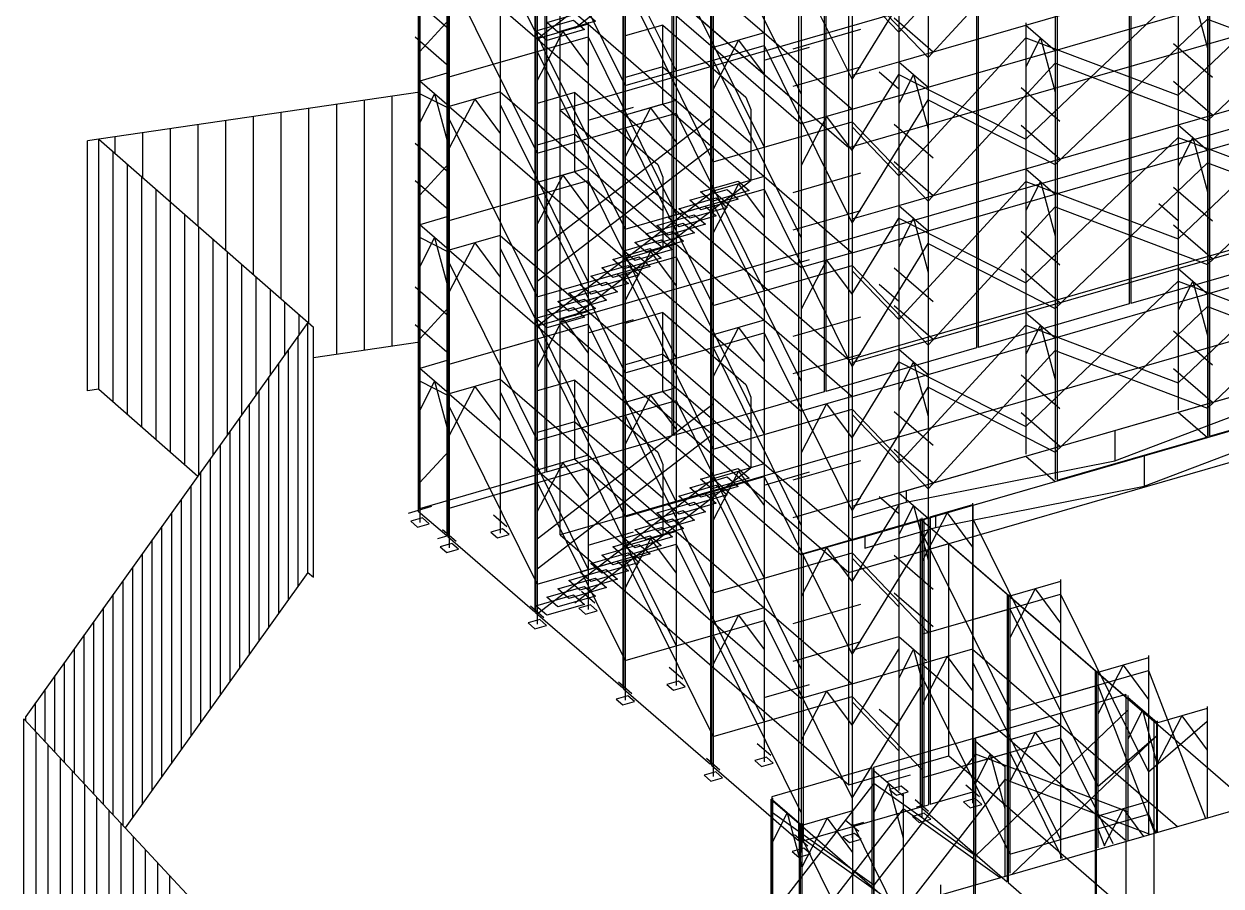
# Model space of a CAD drawing. Units: millimetres at full size, sheet at 1:250. Extents: x -35388 to 36956, y -20582 to 22579.
# Drawn here: x -35388 to -22945, y -5168 to 3795 of the extents above; entities that cross this region are included whole.
import ezdxf

# ---------------------------------------------------------------- set-up
doc = ezdxf.new("R2010")
doc.units = ezdxf.units.MM
doc.header["$LTSCALE"] = 250
for name, color, linetype in [('0-1_GAIKEI', 4, 'Continuous'), ('0-2_KABETUNAGI', 2, 'Continuous'), ('0-3_NET', 3, 'Continuous'), ('0-5_TATEWAKU', 7, 'Continuous'), ('0-6_BRES', 4, 'Continuous'), ('0-7_NUNOITA', 1, 'Continuous'), ('0-8_KAIDAN', 6, 'Continuous'), ('0-9_KAIKOTSR', 6, 'Continuous'), ('0-A_ENDSTOPPER', 6, 'Continuous'), ('0-B_JKBASE', 6, 'Continuous'), ('0-C_HARIWAKU', 6, 'Continuous'), ('0-D_KARIKAKOI', 3, 'Continuous')]:
    doc.layers.add(name, color=color, linetype=linetype)

msp = doc.modelspace()

# ---------------------------------------------------------------- linework, layer by layer
at = {"layer": '0-1_GAIKEI'}
for p, q in [((4826.3, 12899.3), (-29814.7, 2899.3)), ((4826.3, 12899.3), (-29814.7, 2899.3)), ((-26814.7, 2509.5), (7826.3, 12509.5)), ((-26814.7, 2509.5), (7826.3, 12509.5)), ((4826.3, 10690.9), (-29814.7, 690.9)), ((4826.3, 10690.9), (-29814.7, 690.9)), ((-26814.7, 301.2), (7826.3, 10301.2)), ((-26814.7, 301.2), (7826.3, 10301.2)), ((4826.3, 8482.5), (-29814.7, -1517.5)), ((-26814.7, -1907.2), (7826.3, 8092.8)), ((-29814.7, 5107.6), (-26814.7, 2509.5)), ((-29814.7, 2899.3), (-29814.7, 5107.6)), ((-26814.7, 2509.5), (-26814.7, 4717.9)), ((-26814.7, 2509.5), (-26814.7, 4717.9)), ((-29814.7, 2899.3), (-26814.7, 301.2)), ((-29814.7, 690.9), (-29814.7, 2899.3)), ((-26814.7, 301.2), (-26814.7, 2509.5)), ((-26814.7, 301.2), (-26814.7, 2509.5)), ((-29814.7, -1517.5), (-29814.7, 690.9)), ((-29814.7, 690.9), (-26814.7, -1907.2)), ((-29814.7, -1517.5), (-29814.7, 690.9)), ((-29814.7, 690.9), (-26814.7, -1907.2)), ((-26814.7, -1907.2), (-26814.7, 301.2)), ((-26814.7, -1907.2), (-26814.7, 301.2)), ((-29814.7, -1517.5), (-26814.7, -4115.5)), ((-26814.7, -1907.2), (-25775.5, -1607.2)), ((-25775.5, -3815.5), (-25775.5, -1607.2)), ((-25775.5, -1607.2), (-22633, -4328.7)), ((-25775.5, -3815.5), (-25775.5, -1607.2)), ((-26814.7, -4115.5), (-26814.7, -1907.2)), ((-26814.7, -4115.5), (-26814.7, -1907.2)), ((-26814.7, -4115.5), (-25775.5, -3815.5)), ((-25775.5, -3815.5), (-22633, -6537)), ((-22633, -4328.7), (-26270.3, -5378.7))]:
    msp.add_line(p, q, dxfattribs=at)
for points in [[(-29814.7, 2899.3), (-29814.7, 5107.6), (-26814.7, 2509.5)], [(-29814.7, 690.9), (-29814.7, 2899.3), (-26814.7, 301.2)]]:
    msp.add_lwpolyline(points, dxfattribs=at)
at = {"layer": '0-2_KABETUNAGI'}
for p, q in [((-27695, 3417.7), (-27221.2, 3554.4)), ((-26293.9, 3118.3), (-26496.9, 3294.1)), ((-29524, 2793.3), (-29050.2, 2930)), ((-23390.1, 1748.2), (-23593.1, 1924)), ((-27695, 1209.3), (-27221.2, 1346)), ((-26293.9, 909.9), (-26496.9, 1085.8)), ((-29524, 584.9), (-29050.2, 721.6)), ((-27695, -999.1), (-27221.2, -862.3)), ((-26293.9, -1298.4), (-26496.9, -1122.6)), ((-29524, -1623.5), (-29050.2, -1486.7)), ((-27695, -3207.4), (-27221.2, -3070.7)), ((-26293.9, -3506.8), (-26496.9, -3331)), ((-25527.3, -3637.7), (-25267.5, -3562.7))]:
    msp.add_line(p, q, dxfattribs=at)
at = {"layer": '0-3_NET'}
for p, q in [((-23901.4, 12834.7), (-23901.4, 883.5)), ((-23884, 12839.7), (-23884, 888.5)), ((-25485.3, 12377.4), (-25485.3, 426.3)), ((-25468, 12382.4), (-25468, 431.3)), ((-27069.3, 11920.2), (-27069.3, -31)), ((-27052, 11925.2), (-27052, -26)), ((-28653.3, 11462.9), (-28653.3, -488.2)), ((-28635.9, 11467.9), (-28635.9, -483.2)), ((-29973.1, 11081.9), (-29973.1, -869.2)), ((-29955.8, 11086.9), (-29955.8, -864.2)), ((-31275.6, 10705.9), (-31275.6, -1245.2)), ((-31288.4, 10682), (-31288.4, -1269.1)), ((-30993.4, 10426.6), (-30993.4, -1524.6)), ((-30983.4, 10417.9), (-30983.4, -1533.2)), ((-30078.9, 9634.6), (-30078.9, -2316.6)), ((-30068.9, 9625.9), (-30068.9, -2325.2)), ((-29164.4, 8842.6), (-29164.4, -3108.5)), ((-29154.4, 8833.9), (-29154.4, -3117.2)), ((-23081.3, 8466.5), (-23081.3, -496.9)), ((-23064, 8471.5), (-23064, -491.9)), ((-28249.9, 8050.6), (-28249.9, -3900.5)), ((-28239.9, 8042), (-28239.9, -3909.2)), ((-24647.9, 8014.2), (-24647.9, -949.1)), ((-27335.4, 7258.6), (-27335.4, -4692.5)), ((-22317.4, 1340.8), (-23884, 888.5)), ((-23901.4, 883.5), (-25468, 431.3)), ((-25485.3, 426.3), (-27052, -26)), ((-27069.3, -31), (-28635.9, -483.2)), ((-23064, -491.9), (-21497.3, -39.6)), ((-28653.3, -488.2), (-29955.8, -864.2)), ((-24647.9, -949.1), (-23081.3, -496.9)), ((-29973.1, -869.2), (-31275.6, -1245.2)), ((-25967.8, -1330.1), (-25523.5, -1201.9)), ((-25523.5, -1201.9), (-25523.5, -4189.7)), ((-31288.4, -1269.1), (-30993.4, -1524.6)), ((-27287.6, -1711.1), (-26051.8, -1354.4)), ((-26072.2, -1351.6), (-25167.7, -2134.9)), ((-26072.2, -1351.6), (-26072.2, -4339.4)), ((-26051.8, -1354.4), (-26051.8, -4342.2)), ((-26034.4, -1349.4), (-25985.1, -1335.1)), ((-26034.4, -1349.4), (-26034.4, -4337.2)), ((-25985.1, -1335.1), (-25985.1, -4322.9)), ((-25967.8, -1330.1), (-25967.8, -4317.9)), ((-30983.4, -1533.2), (-30078.9, -2316.6)), ((-27287.6, -1711.1), (-27287.6, -4698.9)), ((-25167.7, -2134.9), (-25167.7, -5122.7)), ((-25157.7, -2143.6), (-24253.2, -2926.9)), ((-25157.7, -2143.6), (-25157.7, -5131.4)), ((-30068.9, -2325.2), (-29164.4, -3108.5)), ((-24253.2, -2926.9), (-24253.2, -5914.7)), ((-24243.2, -2935.6), (-23643.7, -3454.8)), ((-24243.2, -2935.6), (-24243.2, -5923.4)), ((-29154.4, -3117.2), (-28249.9, -3900.5)), ((-23934.6, -3177.9), (-25501.2, -3630.1)), ((-23934.6, -3177.9), (-23934.6, -6165.7)), ((-23643.7, -3454.8), (-23643.7, -6442.6)), ((-25518.6, -3635.1), (-26556.9, -3934.9)), ((-25518.6, -3635.1), (-25518.6, -6622.9)), ((-25501.2, -3630.1), (-25501.2, -6617.9)), ((-28239.9, -3909.2), (-27335.4, -4692.5)), ((-26574.2, -3939.9), (-27612.6, -4239.6)), ((-26574.2, -3939.9), (-26574.2, -6927.7)), ((-26556.9, -3934.9), (-26556.9, -6922.7)), ((-25967.8, -4317.9), (-25523.5, -4189.7)), ((-27625.4, -4263.5), (-27330.4, -4519)), ((-27625.4, -4263.5), (-27625.4, -7251.3)), ((-27612.6, -4239.6), (-27612.6, -7227.4)), ((-27287.6, -4698.9), (-26051.8, -4342.2)), ((-26072.2, -4339.4), (-25167.7, -5122.7)), ((-26034.4, -4337.2), (-25985.1, -4322.9)), ((-27330.4, -4519), (-27330.4, -7506.8)), ((-27320.4, -4527.7), (-26415.9, -5311)), ((-27320.4, -4527.7), (-27320.4, -7515.5)), ((-25157.7, -5131.4), (-24253.2, -5914.7))]:
    msp.add_line(p, q, dxfattribs=at)
at = {"layer": '0-5_TATEWAKU'}
for p, q in [((-30052.2, 5154.8), (-30052.2, 3660.9)), ((-27695, 5217.3), (-27695, 3723.4)), ((-28223.2, 5064.8), (-28223.2, 3570.9)), ((-24669.1, 5034.8), (-24669.1, 3540.9)), ((-26293.9, 4917.9), (-26293.9, 3424)), ((-31271.7, 4717), (-31271.7, 3223.2)), ((-30438.5, 4605.4), (-30438.5, 3111.5)), ((-25988.9, 4653.8), (-25988.9, 3159.9)), ((-28609.5, 4515.3), (-28609.5, 3021.4)), ((-30966.7, 4452.9), (-30966.7, 2959)), ((-29137.7, 4362.8), (-29137.7, 2868.9)), ((-26780.5, 4425.3), (-26780.5, 2931.4)), ((-27308.7, 4272.8), (-27308.7, 2778.9)), ((-23390.1, 4262.3), (-23390.1, 2768.4)), ((-23237.6, 4108.6), (-23085.1, 3543.5)), ((-23085.1, 3998.1), (-23085.1, 2504.2)), ((-29524, 3791.8), (-30052.2, 3639.3)), ((-29524, 3813.4), (-29524, 2319.5)), ((-24974.1, 3805), (-24974.1, 2311.1)), ((-24974.1, 3783.4), (-24669.1, 3519.2)), ((-29788.1, 3715.5), (-30052.2, 3206.3)), ((-30052.2, 3660.9), (-30052.2, 2167)), ((-29788.1, 3715.5), (-29524, 3358.8)), ((-27695, 3701.7), (-28223.2, 3549.2)), ((-27959.1, 3625.5), (-28223.2, 3116.2)), ((-27959.1, 3625.5), (-27695, 3268.7)), ((-27695, 3723.4), (-27695, 2229.5)), ((-24821.6, 3651.3), (-24974.1, 3350.4)), ((-24821.6, 3651.3), (-24669.1, 3086.2)), ((-28223.2, 3570.9), (-28223.2, 2077)), ((-24669.1, 3540.9), (-24669.1, 2047)), ((-26293.9, 3424), (-26293.9, 1930.1)), ((-26293.9, 3402.4), (-25988.9, 3138.2)), ((-26141.4, 3270.3), (-26293.9, 2969.4)), ((-26141.4, 3270.3), (-25988.9, 2705.2)), ((-31271.7, 3223.2), (-31271.7, 1729.3)), ((-30966.7, 2937.4), (-31271.7, 3201.5)), ((-30438.5, 3111.5), (-30438.5, 1617.6)), ((-25988.9, 3159.9), (-25988.9, 1666)), ((-31119.2, 3069.4), (-31271.7, 2768.5)), ((-31119.2, 3069.4), (-30966.7, 2504.4)), ((-30438.5, 3089.9), (-30966.7, 2937.4)), ((-30702.6, 3013.6), (-30966.7, 2504.4)), ((-30702.6, 3013.6), (-30438.5, 2656.9)), ((-28609.5, 2999.8), (-29137.7, 2847.3)), ((-28609.5, 3021.4), (-28609.5, 1527.6)), ((-30966.7, 2959), (-30966.7, 1465.1)), ((-28873.6, 2923.5), (-29137.7, 2414.3)), ((-29137.7, 2868.9), (-29137.7, 1375.1)), ((-28873.6, 2923.5), (-28609.5, 2566.8)), ((-26780.5, 2909.7), (-27308.7, 2757.2)), ((-26780.5, 2931.4), (-26780.5, 1437.5)), ((-27044.6, 2833.5), (-27308.7, 2324.2)), ((-27308.7, 2778.9), (-27308.7, 1285)), ((-27044.6, 2833.5), (-26780.5, 2476.7)), ((-23390.1, 2768.4), (-23390.1, 1274.5)), ((-23390.1, 2746.7), (-23085.1, 2482.6)), ((-23237.6, 2614.7), (-23390.1, 2313.7)), ((-23237.6, 2614.7), (-23085.1, 2049.6)), ((-23085.1, 2504.2), (-23085.1, 1010.3)), ((-29524, 2297.9), (-30052.2, 2145.4)), ((-29524, 2319.5), (-29524, 825.6)), ((-24974.1, 2311.1), (-24974.1, 817.2)), ((-24974.1, 2289.5), (-24669.1, 2025.3)), ((-29788.1, 2221.6), (-30052.2, 1712.4)), ((-30052.2, 2167), (-30052.2, 673.1)), ((-29788.1, 2221.6), (-29524, 1864.9)), ((-27695, 2207.8), (-28223.2, 2055.3)), ((-27959.1, 2131.6), (-28223.2, 1622.3)), ((-27959.1, 2131.6), (-27695, 1774.8)), ((-27695, 2229.5), (-27695, 735.6)), ((-24821.6, 2157.4), (-24974.1, 1856.5)), ((-24821.6, 2157.4), (-24669.1, 1592.3)), ((-28223.2, 2077), (-28223.2, 583.1)), ((-24669.1, 2047), (-24669.1, 553.1)), ((-26293.9, 1930.1), (-26293.9, 436.2)), ((-26293.9, 1908.5), (-25988.9, 1644.3)), ((-26141.4, 1776.4), (-26293.9, 1475.5)), ((-26141.4, 1776.4), (-25988.9, 1211.3)), ((-31271.7, 1729.3), (-31271.7, 235.4)), ((-30966.7, 1443.5), (-31271.7, 1707.6)), ((-30438.5, 1617.6), (-30438.5, 123.7)), ((-25988.9, 1666), (-25988.9, 172.1)), ((-31119.2, 1575.5), (-31271.7, 1274.6)), ((-31119.2, 1575.5), (-30966.7, 1010.5)), ((-30438.5, 1596), (-30966.7, 1443.5)), ((-30702.6, 1519.7), (-30966.7, 1010.5)), ((-30702.6, 1519.7), (-30438.5, 1163)), ((-28609.5, 1505.9), (-29137.7, 1353.4)), ((-28609.5, 1527.6), (-28609.5, 33.7)), ((-30966.7, 1465.1), (-30966.7, -28.8)), ((-28873.6, 1429.7), (-29137.7, 920.4)), ((-29137.7, 1375.1), (-29137.7, -118.8)), ((-28873.6, 1429.7), (-28609.5, 1072.9)), ((-26780.5, 1415.8), (-27308.7, 1263.3)), ((-26780.5, 1437.5), (-26780.5, -56.4)), ((-27044.6, 1339.6), (-27308.7, 830.3)), ((-27308.7, 1285), (-27308.7, -208.9)), ((-27044.6, 1339.6), (-26780.5, 982.8)), ((-23390.1, 1274.5), (-23390.1, -219.4)), ((-23390.1, 1252.8), (-23085.1, 988.7)), ((-23237.6, 1120.8), (-23390.1, 819.8)), ((-23237.6, 1120.8), (-23085.1, 555.7)), ((-23085.1, 1010.3), (-23085.1, -483.5)), ((-29524, 804), (-30052.2, 651.5)), ((-29524, 825.6), (-29524, -668.3)), ((-24974.1, 817.2), (-24974.1, -676.7)), ((-24974.1, 795.6), (-24669.1, 531.4)), ((-29788.1, 727.7), (-30052.2, 218.5)), ((-30052.2, 673.1), (-30052.2, -820.8)), ((-29788.1, 727.7), (-29524, 371)), ((-27695, 713.9), (-28223.2, 561.4)), ((-27959.1, 637.7), (-28223.2, 128.4)), ((-27959.1, 637.7), (-27695, 280.9)), ((-27695, 735.6), (-27695, -758.3)), ((-24821.6, 663.5), (-24974.1, 362.6)), ((-24821.6, 663.5), (-24669.1, 98.4)), ((-28223.2, 583.1), (-28223.2, -910.8)), ((-24669.1, 553.1), (-24669.1, -940.8)), ((-26293.9, 436.2), (-26293.9, -1057.7)), ((-26293.9, 414.6), (-25988.9, 150.4)), ((-26141.4, 282.5), (-26293.9, -18.4)), ((-26141.4, 282.5), (-25988.9, -282.6)), ((-31271.7, 235.4), (-31271.7, -1258.5)), ((-30966.7, -50.4), (-31271.7, 213.7)), ((-25988.9, 172.1), (-25988.9, -1321.8)), ((-31119.2, 81.6), (-31271.7, -219.3)), ((-31119.2, 81.6), (-30966.7, -483.4)), ((-30438.5, 102.1), (-30966.7, -50.4)), ((-30702.6, 25.8), (-30966.7, -483.4)), ((-30702.6, 25.8), (-30438.5, -330.9)), ((-30438.5, 123.7), (-30438.5, -1370.2)), ((-28609.5, 12), (-29137.7, -140.5)), ((-28609.5, 33.7), (-28609.5, -1460.2)), ((-30966.7, -28.8), (-30966.7, -1522.7)), ((-28873.6, -64.2), (-29137.7, -573.5)), ((-29137.7, -118.8), (-29137.7, -1612.7)), ((-28873.6, -64.2), (-28609.5, -421)), ((-26780.5, -78.1), (-27308.7, -230.6)), ((-26780.5, -56.4), (-26780.5, -1550.3)), ((-27044.6, -154.3), (-27308.7, -663.6)), ((-27308.7, -208.9), (-27308.7, -1702.8)), ((-27044.6, -154.3), (-26780.5, -511.1)), ((-29524, -689.9), (-30052.2, -842.4)), ((-29524, -668.3), (-29524, -2162.1)), ((-29788.1, -766.2), (-30052.2, -1275.4)), ((-30052.2, -820.8), (-30052.2, -2314.6)), ((-29788.1, -766.2), (-29524, -1122.9)), ((-27695, -780), (-28223.2, -932.5)), ((-27959.1, -856.2), (-28223.2, -1365.5)), ((-27959.1, -856.2), (-27695, -1213)), ((-27695, -758.3), (-27695, -2252.2)), ((-28223.2, -910.8), (-28223.2, -2404.7)), ((-26293.9, -1057.7), (-26293.9, -2551.6)), ((-26293.9, -1079.3), (-25988.9, -1343.4)), ((-26141.4, -1211.4), (-26293.9, -1512.3)), ((-26141.4, -1211.4), (-25988.9, -1776.5)), ((-25527.3, -1210.2), (-26055.6, -1362.7)), ((-25527.3, -1188.5), (-25527.3, -2682.4)), ((-25791.5, -1286.4), (-26055.6, -1795.7)), ((-26055.6, -1341), (-26055.6, -2834.9)), ((-25988.9, -1321.8), (-25988.9, -2815.7)), ((-25791.5, -1286.4), (-25527.3, -1643.2)), ((-28609.5, -1481.9), (-29137.7, -1634.4)), ((-28609.5, -1460.2), (-28609.5, -2954.1)), ((-28873.6, -1558.1), (-29137.7, -2067.4)), ((-29137.7, -1612.7), (-29137.7, -3106.6)), ((-28873.6, -1558.1), (-28609.5, -1914.9)), ((-26780.5, -1571.9), (-27308.7, -1724.4)), ((-26780.5, -1550.3), (-26780.5, -3044.2)), ((-27044.6, -1648.2), (-27308.7, -2157.5)), ((-27308.7, -1702.8), (-27308.7, -3196.7)), ((-27044.6, -1648.2), (-26780.5, -2005)), ((-24612.8, -1980.5), (-24612.8, -3474.4)), ((-24612.8, -2002.2), (-25141.1, -2154.7)), ((-24877, -2078.4), (-25141.1, -2587.7)), ((-24877, -2078.4), (-24612.8, -2435.2)), ((-25141.1, -2133), (-25141.1, -3626.9)), ((-27695, -2273.9), (-28223.2, -2426.4)), ((-27959.1, -2350.1), (-28223.2, -2859.4)), ((-27959.1, -2350.1), (-27695, -2706.9)), ((-27695, -2252.2), (-27695, -3746.1)), ((-28223.2, -2404.7), (-28223.2, -3898.6)), ((-26293.9, -2551.6), (-26293.9, -4045.4)), ((-26293.9, -2573.2), (-26007.7, -2821.1)), ((-26141.4, -2705.3), (-26293.9, -3006.2)), ((-26141.4, -2705.3), (-26055.6, -3023.3)), ((-25527.3, -2704.1), (-26055.6, -2856.6)), ((-25527.3, -2682.4), (-25527.3, -4176.3)), ((-25791.5, -2780.3), (-26055.6, -3289.6)), ((-26055.6, -2834.9), (-26055.6, -4328.8)), ((-25791.5, -2780.3), (-25527.3, -3137.1)), ((-23698.3, -2794.2), (-24226.6, -2946.7)), ((-23698.3, -2772.5), (-23698.3, -4266.4)), ((-23962.5, -2870.4), (-24226.6, -3379.7)), ((-24226.6, -2925), (-24226.6, -4418.9)), ((-23962.5, -2870.4), (-23698.3, -3227.2)), ((-26780.5, -3065.8), (-27308.7, -3218.3)), ((-26780.5, -3044.2), (-26780.5, -4538.1)), ((-27044.6, -3142.1), (-27308.7, -3651.4)), ((-27308.7, -3196.7), (-27308.7, -4690.6)), ((-27044.6, -3142.1), (-26780.5, -3498.9)), ((-23913.4, -3186.2), (-23913.4, -4680.1)), ((-23608.4, -3472), (-23913.4, -3207.9)), ((-23760.9, -3339.9), (-23913.4, -3640.9)), ((-23760.9, -3339.9), (-23608.4, -3905)), ((-23088.8, -3322), (-23617.1, -3474.5)), ((-23088.8, -3300.4), (-23088.8, -4460.2)), ((-24612.8, -3474.4), (-24612.8, -4882)), ((-23353, -3398.3), (-23617.1, -3907.5)), ((-23617.1, -3452.9), (-23617.1, -4612.7)), ((-23608.4, -3450.4), (-23608.4, -4610.2)), ((-23353, -3398.3), (-23088.8, -3755)), ((-24612.8, -3496.1), (-25141.1, -3648.6)), ((-24877, -3572.3), (-25141.1, -4081.6)), ((-24877, -3572.3), (-24612.8, -3929.1)), ((-25497.4, -3643.5), (-25497.4, -5137.4)), ((-25192.4, -3929.3), (-25497.4, -3665.1)), ((-25141.1, -3626.9), (-25141.1, -5034.5)), ((-25344.9, -3797.2), (-25497.4, -4098.1)), ((-25344.9, -3797.2), (-25192.4, -4362.3)), ((-26553.1, -3948.2), (-26553.1, -5442.1)), ((-26248.1, -4234), (-26553.1, -3969.9)), ((-25192.4, -3907.6), (-25192.4, -5067.5)), ((-26400.6, -4101.9), (-26553.1, -4402.9)), ((-26400.6, -4101.9), (-26248.1, -4667)), ((-26248.1, -4212.4), (-26248.1, -5372.2)), ((-27608.8, -4253), (-27608.8, -5746.9)), ((-27303.8, -4538.8), (-27608.8, -4274.6)), ((-23698.3, -4288.1), (-24226.6, -4440.6)), ((-23698.3, -4266.4), (-23698.3, -4636.2)), ((-27456.3, -4406.7), (-27608.8, -4707.6)), ((-27456.3, -4406.7), (-27303.8, -4971.8)), ((-26775.5, -4386.3), (-27303.8, -4538.8)), ((-27039.6, -4462.5), (-27303.8, -4971.8)), ((-27039.6, -4462.5), (-26775.5, -4819.3)), ((-26775.5, -4364.6), (-26775.5, -5858.5)), ((-24226.6, -4418.9), (-24226.6, -4770.5)), ((-23962.5, -4364.3), (-24163.7, -4752.4)), ((-23962.5, -4364.3), (-23750.1, -4651.1)), ((-27303.8, -4517.1), (-27303.8, -6011)), ((-27303.8, -4517.1), (-27303.8, -6011)), ((-23913.4, -4680.1), (-23913.4, -4698.3)), ((-25861, -5156.6), (-25861, -6650.5)), ((-25497.4, -5137.4), (-25497.4, -5155.5))]:
    msp.add_line(p, q, dxfattribs=at)
at = {"layer": '0-6_BRES'}
for p, q in [((-29524, 5154), (-28609.5, 3306.4)), ((-26293.9, 3708.9), (-24974.1, 5145.6)), ((-30052.2, 5001.5), (-29137.7, 3153.9)), ((-27695, 5064), (-26780.5, 3216.3)), ((-28223.2, 4911.5), (-27308.7, 3063.8)), ((-25988.9, 3444.8), (-24669.1, 4881.5)), ((-26780.5, 3216.3), (-25988.9, 4500.5)), ((-23390.1, 3053.3), (-21806.2, 4566.2)), ((-30438.5, 4452.1), (-29524, 2604.5)), ((-28609.5, 4362.1), (-27695, 2514.4)), ((-30966.7, 4299.6), (-30052.2, 2452)), ((-26780.5, 4272), (-25988.9, 3444.8)), ((-23085.1, 2789.2), (-21501.2, 4302.1)), ((-29137.7, 4209.6), (-28223.2, 2361.9)), ((-26780.5, 4217.4), (-26293.9, 3708.9)), ((-24974.1, 2596), (-23390.1, 4109)), ((-30966.7, 3840.1), (-31271.7, 3508.1)), ((-24669.1, 2331.9), (-23085.1, 3844.8)), ((-23085.1, 3844.8), (-21501.2, 3246.4)), ((-30438.5, 3396.4), (-29524, 3660.1)), ((-29524, 3660.1), (-28609.5, 1812.5)), ((-26293.9, 2215), (-24974.1, 3651.7)), ((-24974.1, 3651.7), (-23390.1, 3053.3)), ((-30966.7, 3243.9), (-30052.2, 3507.6)), ((-30052.2, 3507.6), (-29137.7, 1660)), ((-28609.5, 3306.4), (-27695, 3570.1)), ((-27695, 3570.1), (-26780.5, 1722.4)), ((-29137.7, 3153.9), (-28223.2, 3417.6)), ((-28223.2, 3417.6), (-27308.7, 1569.9)), ((-25988.9, 1950.9), (-24669.1, 3387.6)), ((-24669.1, 3387.6), (-23085.1, 2789.2)), ((-26780.5, 2481.4), (-26293.9, 3270.7)), ((-26293.9, 3270.7), (-24974.1, 2596)), ((-30966.7, 2914), (-31271.7, 3069.9)), ((-26780.5, 1722.4), (-25988.9, 3006.6)), ((-25988.9, 3006.6), (-24669.1, 2331.9)), ((-23390.1, 1559.4), (-21806.2, 3072.3)), ((-30438.5, 2958.2), (-29524, 1110.6)), ((-29524, 2604.5), (-28609.5, 2868.2)), ((-28609.5, 2868.2), (-27695, 1020.5)), ((-30966.7, 2805.7), (-30052.2, 958.1)), ((-27695, 2514.4), (-26780.5, 2778.1)), ((-26780.5, 2778.1), (-25988.9, 1950.9)), ((-23085.1, 1295.3), (-21501.2, 2808.2)), ((-30052.2, 2452), (-29137.7, 2715.7)), ((-29137.7, 2715.7), (-28223.2, 868)), ((-28223.2, 2361.9), (-27308.7, 2625.6)), ((-26780.5, 2723.5), (-26293.9, 2215)), ((-24974.1, 1102.2), (-23390.1, 2615.1)), ((-23390.1, 2615.1), (-21806.2, 2016.7)), ((-30966.7, 2346.2), (-31271.7, 2014.2)), ((-24669.1, 838), (-23085.1, 2351)), ((-23085.1, 2351), (-21501.2, 1752.5)), ((-30438.5, 1902.5), (-29524, 2166.2)), ((-29524, 2166.2), (-28609.5, 318.6)), ((-26293.9, 721.2), (-24974.1, 2157.8)), ((-24974.1, 2157.8), (-23390.1, 1559.4)), ((-30966.7, 1750), (-30052.2, 2013.7)), ((-30052.2, 2013.7), (-29137.7, 166.1)), ((-28609.5, 1812.5), (-27695, 2076.2)), ((-27695, 2076.2), (-26780.5, 228.5)), ((-29137.7, 1660), (-28223.2, 1923.7)), ((-28223.2, 1923.7), (-27308.7, 76)), ((-25988.9, 457), (-24669.1, 1893.7)), ((-24669.1, 1893.7), (-23085.1, 1295.3)), ((-26780.5, 987.5), (-26293.9, 1776.8)), ((-26293.9, 1776.8), (-24974.1, 1102.2)), ((-30966.7, 1420.1), (-31271.7, 1576)), ((-26780.5, 228.5), (-25988.9, 1512.7)), ((-25988.9, 1512.7), (-24669.1, 838)), ((-23390.1, 65.5), (-21806.2, 1578.4)), ((-30438.5, 1464.3), (-29524, -383.3)), ((-29524, 1110.6), (-28609.5, 1374.3)), ((-28609.5, 1374.3), (-27695, -473.4)), ((-30966.7, 1311.8), (-30052.2, -535.8)), ((-27695, 1020.5), (-26780.5, 1284.2)), ((-26780.5, 1284.2), (-25988.9, 457)), ((-23085.1, -198.6), (-21501.2, 1314.3)), ((-30052.2, 958.1), (-29137.7, 1221.8)), ((-29137.7, 1221.8), (-28223.2, -625.9)), ((-28223.2, 868), (-27308.7, 1131.7)), ((-26780.5, 1229.6), (-26293.9, 721.2)), ((-24974.1, -391.7), (-23390.1, 1121.2)), ((-23390.1, 1121.2), (-21806.2, 522.8)), ((-30966.7, 852.3), (-31271.7, 520.3)), ((-24669.1, -655.9), (-23085.1, 857.1)), ((-23085.1, 857.1), (-21501.2, 258.6)), ((-30438.5, 408.7), (-29524, 672.4)), ((-29524, 672.4), (-28609.5, -1175.3)), ((-26293.9, -772.7), (-24974.1, 663.9)), ((-24974.1, 663.9), (-23390.1, 65.5)), ((-30966.7, 256.2), (-30052.2, 519.9)), ((-30052.2, 519.9), (-29137.7, -1327.8)), ((-28609.5, 318.6), (-27695, 582.3)), ((-27695, 582.3), (-26780.5, -1265.4)), ((-29137.7, 166.1), (-28223.2, 429.8)), ((-28223.2, 429.8), (-27308.7, -1417.9)), ((-25988.9, -1036.9), (-24669.1, 399.8)), ((-24669.1, 399.8), (-23085.1, -198.6)), ((-26780.5, -506.4), (-26293.9, 282.9)), ((-26293.9, 282.9), (-24974.1, -391.7)), ((-30966.7, -73.8), (-31271.7, 82.1)), ((-26780.5, -1265.4), (-25988.9, 18.8)), ((-25988.9, 18.8), (-24669.1, -655.9)), ((-30438.5, -29.6), (-29524, -1877.2)), ((-29524, -383.3), (-28609.5, -119.6)), ((-28609.5, -119.6), (-27695, -1967.3)), ((-30966.7, -182.1), (-30052.2, -2029.7)), ((-27695, -473.4), (-26780.5, -209.7)), ((-26780.5, -209.7), (-25988.9, -1036.9)), ((-30052.2, -535.8), (-29137.7, -272.1)), ((-29137.7, -272.1), (-28223.2, -2119.8)), ((-28223.2, -625.9), (-27308.7, -362.2)), ((-26780.5, -264.3), (-26293.9, -772.7)), ((-30966.7, -641.6), (-31271.7, -973.6)), ((-30438.5, -1085.2), (-29524, -821.5)), ((-29524, -821.5), (-28609.5, -2669.2)), ((-30966.7, -1237.7), (-30052.2, -974)), ((-30052.2, -974), (-29137.7, -2821.7)), ((-28609.5, -1175.3), (-27695, -911.6)), ((-27695, -911.6), (-26780.5, -2759.3)), ((-29137.7, -1327.8), (-28223.2, -1064.1)), ((-28223.2, -1064.1), (-27308.7, -2911.8)), ((-26780.5, -2000.3), (-26293.9, -1210.9)), ((-25527.3, -1341.8), (-24612.8, -3189.5)), ((-26780.5, -2759.3), (-25988.9, -1475.1)), ((-29524, -1877.2), (-28609.5, -1613.5)), ((-28609.5, -1613.5), (-27695, -3461.2)), ((-26055.6, -1494.3), (-25141.1, -3342)), ((-27695, -1967.3), (-26780.5, -1703.6)), ((-26780.5, -1703.6), (-25988.9, -2530.8)), ((-30052.2, -2029.7), (-29137.7, -1766)), ((-29137.7, -1766), (-28223.2, -3613.7)), ((-28223.2, -2119.8), (-27308.7, -1856.1)), ((-26780.5, -1758.2), (-26293.9, -2266.6)), ((-25527.3, -2397.5), (-24612.8, -2133.8)), ((-24612.8, -2133.8), (-23698.3, -3981.5)), ((-26055.6, -2550), (-25141.1, -2286.3)), ((-25141.1, -2286.3), (-24226.6, -4134)), ((-28609.5, -2669.2), (-27695, -2405.5)), ((-27695, -2405.5), (-26780.5, -4253.2)), ((-29137.7, -2821.7), (-28223.2, -2558)), ((-28223.2, -2558), (-27308.7, -4405.7)), ((-26780.5, -3494.2), (-26293.9, -2704.8)), ((-25527.3, -2835.7), (-24612.8, -4683.4)), ((-24612.8, -3189.5), (-23698.3, -2925.8)), ((-23698.3, -2925.8), (-23105.8, -4465.2)), ((-26780.5, -4253.2), (-26055.6, -3077.2)), ((-26055.6, -2988.2), (-25141.1, -4835.9)), ((-25141.1, -3342), (-24226.6, -3078.3)), ((-24226.6, -3078.3), (-23634.1, -4617.7)), ((-27695, -3461.2), (-26780.5, -3197.5)), ((-26780.5, -3197.5), (-26055.6, -3955)), ((-28223.2, -3613.7), (-27308.7, -3350)), ((-26780.5, -3252.1), (-26293.9, -3760.5)), ((-23913.4, -3339.5), (-25497.4, -4852.4)), ((-23698.3, -3981.5), (-23088.8, -3453.6)), ((-23608.4, -3603.6), (-25118.8, -5046.2)), ((-24226.6, -4134), (-23617.1, -3606.1)), ((-25527.3, -3891.4), (-24612.8, -3627.7)), ((-24612.8, -3627.7), (-24069.6, -4725.2)), ((-25497.4, -3796.8), (-26553.1, -5157.2)), ((-26055.6, -4043.9), (-25141.1, -3780.2)), ((-23913.4, -4395.2), (-25497.4, -3796.8)), ((-25141.1, -3780.2), (-24597.9, -4877.7)), ((-26553.1, -4101.5), (-27608.8, -5461.9)), ((-25497.4, -4852.4), (-26553.1, -4101.5)), ((-25192.4, -4060.9), (-26199, -5358.1)), ((-23682.1, -4631.5), (-25192.4, -4060.9)), ((-26553.1, -5157.2), (-27608.8, -4406.3)), ((-26248.1, -4365.6), (-27303.8, -5726.1)), ((-25241.5, -5081.7), (-26248.1, -4365.6)), ((-24612.8, -4683.4), (-23698.3, -4419.7)), ((-23698.3, -4419.7), (-23623.3, -4614.5)), ((-26775.5, -4517.9), (-25861, -6365.6)), ((-25141.1, -4835.9), (-24226.6, -4572.2)), ((-24226.6, -4572.2), (-24157.9, -4750.7)), ((-27303.8, -4670.4), (-26389.3, -6518.1)), ((-26270.3, -5405.5), (-27303.8, -4670.4))]:
    msp.add_line(p, q, dxfattribs=at)
at = {"layer": '0-7_NUNOITA'}
for p, q in [((-30438.5, 4583.8), (-29524, 3791.8)), ((-28609.5, 4493.7), (-27695, 3701.7)), ((-30966.7, 4431.3), (-30052.2, 3639.3)), ((-29137.7, 4341.2), (-28223.2, 3549.2)), ((-24974.1, 3783.4), (-23390.1, 4240.6)), ((-24669.1, 3519.2), (-23085.1, 3976.5)), ((-29524, 3791.8), (-30052.2, 3639.3)), ((-29524, 3791.8), (-30052.2, 3639.3)), ((-29524, 3791.8), (-28609.5, 2999.8)), ((-26293.9, 3402.4), (-24974.1, 3783.4)), ((-24974.1, 3783.4), (-24669.1, 3519.2)), ((-24974.1, 3783.4), (-24669.1, 3519.2)), ((-30052.2, 3639.3), (-29137.7, 2847.3)), ((-27695, 3701.7), (-28223.2, 3549.2)), ((-27695, 3701.7), (-28223.2, 3549.2)), ((-27695, 3701.7), (-26780.5, 2909.7)), ((-28223.2, 3549.2), (-27308.7, 2757.2)), ((-25988.9, 3138.2), (-24669.1, 3519.2)), ((-26780.5, 3261.9), (-26293.9, 3402.4)), ((-26293.9, 3402.4), (-25988.9, 3138.2)), ((-26293.9, 3402.4), (-25988.9, 3138.2)), ((-30966.7, 3289.5), (-31271.7, 3201.5)), ((-30966.7, 2937.4), (-31271.7, 3201.5)), ((-26780.5, 2909.7), (-25988.9, 3138.2)), ((-23390.1, 2746.7), (-21806.2, 3204)), ((-30438.5, 3089.9), (-30966.7, 2937.4)), ((-30438.5, 3089.9), (-29524, 2297.9)), ((-28609.5, 2999.8), (-29137.7, 2847.3)), ((-28609.5, 2999.8), (-29137.7, 2847.3)), ((-28609.5, 2999.8), (-27695, 2207.8)), ((-30966.7, 2937.4), (-30052.2, 2145.4)), ((-26780.5, 2909.7), (-27308.7, 2757.2)), ((-23085.1, 2482.6), (-21501.2, 2939.8)), ((-29137.7, 2847.3), (-28223.2, 2055.3)), ((-24974.1, 2289.5), (-23390.1, 2746.7)), ((-23390.1, 2746.7), (-23085.1, 2482.6)), ((-23390.1, 2746.7), (-23085.1, 2482.6)), ((-24669.1, 2025.3), (-23085.1, 2482.6)), ((-29524, 2297.9), (-30052.2, 2145.4)), ((-29524, 2297.9), (-30052.2, 2145.4)), ((-29524, 2297.9), (-28609.5, 1505.9)), ((-26293.9, 1908.5), (-24974.1, 2289.5)), ((-24974.1, 2289.5), (-24669.1, 2025.3)), ((-24974.1, 2289.5), (-24669.1, 2025.3)), ((-30052.2, 2145.4), (-29137.7, 1353.4)), ((-27695, 2207.8), (-28223.2, 2055.3)), ((-27695, 2207.8), (-28223.2, 2055.3)), ((-27695, 2207.8), (-26780.5, 1415.8)), ((-28223.2, 2055.3), (-27308.7, 1263.3)), ((-25988.9, 1644.3), (-24669.1, 2025.3)), ((-26780.5, 1768), (-26293.9, 1908.5)), ((-26293.9, 1908.5), (-25988.9, 1644.3)), ((-26293.9, 1908.5), (-25988.9, 1644.3)), ((-30966.7, 1795.7), (-31271.7, 1707.6)), ((-30966.7, 1443.5), (-31271.7, 1707.6)), ((-26780.5, 1415.8), (-25988.9, 1644.3)), ((-23390.1, 1252.8), (-21806.2, 1710.1)), ((-30438.5, 1596), (-30966.7, 1443.5)), ((-30438.5, 1596), (-29524, 804)), ((-28609.5, 1505.9), (-29137.7, 1353.4)), ((-28609.5, 1505.9), (-29137.7, 1353.4)), ((-28609.5, 1505.9), (-27695, 713.9)), ((-30966.7, 1443.5), (-30052.2, 651.5)), ((-26780.5, 1415.8), (-27308.7, 1263.3)), ((-23085.1, 988.7), (-21501.2, 1445.9)), ((-29137.7, 1353.4), (-28223.2, 561.4)), ((-24974.1, 795.6), (-23390.1, 1252.8)), ((-23390.1, 1252.8), (-23085.1, 988.7)), ((-23390.1, 1252.8), (-23085.1, 988.7)), ((-24669.1, 531.4), (-23085.1, 988.7)), ((-29524, 804), (-30052.2, 651.5)), ((-29524, 804), (-30052.2, 651.5)), ((-29524, 804), (-28609.5, 12)), ((-26293.9, 414.6), (-24974.1, 795.6)), ((-24974.1, 795.6), (-24669.1, 531.4)), ((-24974.1, 795.6), (-24669.1, 531.4)), ((-30052.2, 651.5), (-29137.7, -140.5)), ((-27695, 713.9), (-28223.2, 561.4)), ((-27695, 713.9), (-28223.2, 561.4)), ((-27695, 713.9), (-26780.5, -78.1)), ((-28223.2, 561.4), (-27308.7, -230.6)), ((-25988.9, 150.4), (-24669.1, 531.4)), ((-26780.5, 274.1), (-26293.9, 414.6)), ((-26293.9, 414.6), (-25988.9, 150.4)), ((-26293.9, 414.6), (-25988.9, 150.4)), ((-30966.7, 301.8), (-31271.7, 213.7)), ((-30966.7, -50.4), (-31271.7, 213.7)), ((-26780.5, -78.1), (-25988.9, 150.4)), ((-23390.1, -241.1), (-21806.2, 216.2)), ((-30438.5, 102.1), (-30966.7, -50.4)), ((-30438.5, 102.1), (-29524, -689.9)), ((-28609.5, 12), (-29137.7, -140.5)), ((-28609.5, 12), (-29137.7, -140.5)), ((-28609.5, 12), (-27695, -780)), ((-30966.7, -50.4), (-30052.2, -842.4)), ((-26780.5, -78.1), (-27308.7, -230.6)), ((-23085.1, -505.2), (-21501.2, -47.9)), ((-29137.7, -140.5), (-28223.2, -932.5)), ((-24974.1, -698.3), (-23390.1, -241.1)), ((-23390.1, -241.1), (-23085.1, -505.2)), ((-23390.1, -241.1), (-23085.1, -505.2)), ((-24669.1, -962.4), (-23085.1, -505.2)), ((-29524, -689.9), (-30052.2, -842.4)), ((-29524, -689.9), (-30052.2, -842.4)), ((-29524, -689.9), (-28609.5, -1481.9)), ((-26293.9, -1079.3), (-24974.1, -698.3)), ((-24974.1, -698.3), (-24669.1, -962.4)), ((-24974.1, -698.3), (-24669.1, -962.4)), ((-30052.2, -842.4), (-29137.7, -1634.4)), ((-27695, -780), (-28223.2, -932.5)), ((-27695, -780), (-28223.2, -932.5)), ((-27695, -780), (-26780.5, -1571.9)), ((-28223.2, -932.5), (-27308.7, -1724.4)), ((-25988.9, -1343.4), (-24669.1, -962.4)), ((-26780.5, -1219.8), (-26293.9, -1079.3)), ((-26293.9, -1079.3), (-25988.9, -1343.4)), ((-26293.9, -1079.3), (-25988.9, -1343.4)), ((-26780.5, -1571.9), (-25988.9, -1343.4)), ((-28609.5, -1481.9), (-29137.7, -1634.4)), ((-28609.5, -1481.9), (-29137.7, -1634.4)), ((-28609.5, -1481.9), (-27695, -2273.9)), ((-26780.5, -1571.9), (-27308.7, -1724.4)), ((-29137.7, -1634.4), (-28223.2, -2426.4)), ((-27695, -2273.9), (-28223.2, -2426.4)), ((-27695, -2273.9), (-28223.2, -2426.4)), ((-27695, -2273.9), (-26780.5, -3065.8)), ((-28223.2, -2426.4), (-27308.7, -3218.3)), ((-26780.5, -2713.7), (-26293.9, -2573.2)), ((-26293.9, -2573.2), (-26007.7, -2821.1)), ((-25527.3, -2704.1), (-26055.6, -2856.6)), ((-25527.3, -2704.1), (-24612.8, -3496.1)), ((-26780.5, -3065.8), (-26055.6, -2856.6)), ((-26055.6, -2856.6), (-25141.1, -3648.6)), ((-26780.5, -3065.8), (-27308.7, -3218.3)), ((-24612.8, -3496.1), (-25141.1, -3648.6)), ((-24612.8, -3496.1), (-25141.1, -3648.6)), ((-24612.8, -3496.1), (-23698.3, -4288.1)), ((-25141.1, -3648.6), (-24226.6, -4440.6)), ((-23698.3, -4288.1), (-24226.6, -4440.6)), ((-23698.3, -4288.1), (-24226.6, -4440.6)), ((-23698.3, -4288.1), (-23396.8, -4549.2)), ((-24226.6, -4440.6), (-23940.8, -4688))]:
    msp.add_line(p, q, dxfattribs=at)
at = {"layer": '0-8_KAIDAN'}
for p, q in [((-29662.5, 3751.8), (-28748, 4453.7)), ((-30052.2, 3639.3), (-29137.7, 4341.2)), ((-29137.7, 2132.8), (-28223.2, 2834.7)), ((-29137.7, 1821.1), (-28223.2, 2523)), ((-30052.2, 1430.9), (-29137.7, 2132.8)), ((-28748, 1465.9), (-27833.5, 2167.8)), ((-29137.7, 1353.4), (-28223.2, 2055.3)), ((-30052.2, 1119.1), (-29137.7, 1821.1)), ((-29662.5, 764), (-28748, 1465.9)), ((-30052.2, 651.5), (-29137.7, 1353.4)), ((-29137.7, -855), (-28223.2, -153)), ((-29137.7, -1166.7), (-28223.2, -464.8)), ((-30052.2, -1556.9), (-29137.7, -855)), ((-28748, -1521.9), (-27833.5, -820)), ((-29137.7, -1634.4), (-28223.2, -932.5)), ((-30052.2, -1868.6), (-29137.7, -1166.7)), ((-29662.5, -2223.8), (-28748, -1521.9)), ((-30052.2, -2336.3), (-29137.7, -1634.4))]:
    msp.add_line(p, q, dxfattribs=at)
for points in [[(-29562.6, 3922.4), (-29447.6, 3822.8), (-29837.3, 3710.3), (-29952.3, 3809.9)], [(-29676.6, 3834.9), (-29561.6, 3735.3), (-29951.3, 3622.8), (-30066.3, 3722.4)], [(-27964.2, 2161.5), (-27849.2, 2061.9), (-28238.9, 1949.4), (-28353.9, 2049)], [(-28078.2, 2074), (-27963.2, 1974.4), (-28352.9, 1861.9), (-28467.9, 1961.5)], [(-28306.1, 1899), (-28191.1, 1799.4), (-28580.8, 1686.9), (-28695.8, 1786.5)], [(-28192.1, 1986.5), (-28077.1, 1886.9), (-28466.9, 1774.4), (-28581.9, 1874)], [(-28420.1, 1811.5), (-28305.1, 1711.9), (-28694.8, 1599.4), (-28809.8, 1699)], [(-28648.1, 1636.6), (-28533.1, 1537), (-28922.8, 1424.5), (-29037.8, 1524.1)], [(-28534.1, 1724), (-28419.1, 1624.4), (-28808.8, 1511.9), (-28923.8, 1611.5)], [(-28762.1, 1549.1), (-28647.1, 1449.5), (-29036.8, 1337), (-29151.8, 1436.6)], [(-28992.7, 1372.1), (-28877.7, 1272.5), (-29267.4, 1160), (-29382.4, 1259.6)], [(-28878.7, 1459.5), (-28763.7, 1360), (-29153.4, 1247.5), (-29268.4, 1347)], [(-29106.6, 1284.6), (-28991.6, 1185), (-29381.4, 1072.5), (-29496.4, 1172.1)], [(-29220.6, 1197.1), (-29105.6, 1097.5), (-29495.3, 985), (-29610.3, 1084.6)], [(-29448.6, 1022.1), (-29333.6, 922.5), (-29723.3, 810), (-29838.3, 909.6)], [(-29334.6, 1109.6), (-29219.6, 1010), (-29609.3, 897.5), (-29724.3, 997.1)], [(-29562.6, 934.6), (-29447.6, 835), (-29837.3, 722.5), (-29952.3, 822.1)], [(-29676.6, 847.2), (-29561.6, 747.6), (-29951.3, 635.1), (-30066.3, 734.7)], [(-27964.2, -826.3), (-27849.2, -925.9), (-28238.9, -1038.4), (-28353.9, -938.8)], [(-28078.2, -913.8), (-27963.2, -1013.4), (-28352.9, -1125.9), (-28467.9, -1026.3)], [(-28306.1, -1088.8), (-28191.1, -1188.4), (-28580.8, -1300.9), (-28695.8, -1201.3)], [(-28192.1, -1001.3), (-28077.1, -1100.9), (-28466.9, -1213.4), (-28581.9, -1113.8)], [(-28420.1, -1176.3), (-28305.1, -1275.9), (-28694.8, -1388.4), (-28809.8, -1288.8)], [(-28648.1, -1351.2), (-28533.1, -1450.8), (-28922.8, -1563.3), (-29037.8, -1463.7)], [(-28534.1, -1263.8), (-28419.1, -1363.3), (-28808.8, -1475.8), (-28923.8, -1376.3)], [(-28762.1, -1438.7), (-28647.1, -1538.3), (-29036.8, -1650.8), (-29151.8, -1551.2)], [(-28992.7, -1615.7), (-28877.7, -1715.3), (-29267.4, -1827.8), (-29382.4, -1728.2)], [(-28878.7, -1528.2), (-28763.7, -1627.8), (-29153.4, -1740.3), (-29268.4, -1640.7)], [(-29106.6, -1703.2), (-28991.6, -1802.8), (-29381.4, -1915.3), (-29496.4, -1815.7)], [(-29220.6, -1790.7), (-29105.6, -1890.3), (-29495.3, -2002.8), (-29610.3, -1903.2)], [(-29448.6, -1965.7), (-29333.6, -2065.3), (-29723.3, -2177.8), (-29838.3, -2078.2)], [(-29334.6, -1878.2), (-29219.6, -1977.8), (-29609.3, -2090.3), (-29724.3, -1990.7)], [(-29562.6, -2053.1), (-29447.6, -2152.7), (-29837.3, -2265.2), (-29952.3, -2165.6)], [(-29676.6, -2140.6), (-29561.6, -2240.2), (-29951.3, -2352.7), (-30066.3, -2253.1)]]:
    msp.add_lwpolyline(points, close=True, dxfattribs=at)
at = {"layer": '0-9_KAIKOTSR'}
for p, q in [((-28748, 3349.5), (-29137.7, 3237)), ((-28748, 3349.5), (-27833.5, 2557.5)), ((-28748, 2959.8), (-29137.7, 2847.3)), ((-28748, 2959.8), (-27833.5, 2167.8)), ((-29662.5, 2647.6), (-30052.2, 2535.1)), ((-29662.5, 2647.6), (-28748, 1855.6)), ((-29662.5, 2257.9), (-30052.2, 2145.4)), ((-29662.5, 2257.9), (-28748, 1465.9)), ((-28748, 361.7), (-29137.7, 249.2)), ((-28748, 361.7), (-27833.5, -430.3)), ((-28748, -28), (-29137.7, -140.5)), ((-28748, -28), (-27833.5, -820)), ((-29662.5, -340.2), (-30052.2, -452.7)), ((-29662.5, -340.2), (-28748, -1132.2)), ((-29662.5, -729.9), (-30052.2, -842.4)), ((-29662.5, -729.9), (-28748, -1521.9))]:
    msp.add_line(p, q, dxfattribs=at)
for points in [[(-28748, 2959.8), (-28748, 3782.5), (-29137.7, 3670)], [(-28748, 3782.5), (-27883.5, 3033.8), (-27833.5, 2903.9), (-27833.5, 2167.8)], [(-29662.5, 2257.9), (-29662.5, 3080.6), (-30052.2, 2968.1)], [(-29662.5, 3080.6), (-28798, 2331.9), (-28748, 2202), (-28748, 1465.9)], [(-28748, -28), (-28748, 794.7), (-29137.7, 682.2)], [(-28748, 794.7), (-27883.5, 46.1), (-27833.5, -83.8), (-27833.5, -820)], [(-29662.5, -729.9), (-29662.5, 92.8), (-30052.2, -19.7)], [(-29662.5, 92.8), (-28798, -655.9), (-28748, -785.8), (-28748, -1521.9)]]:
    msp.add_lwpolyline(points, dxfattribs=at)
at = {"layer": '0-A_ENDSTOPPER'}
for p, q in [((-30966.7, 3738.4), (-31321.7, 4045.9)), ((-26693.9, 3735.8), (-27395.3, 3533.3)), ((-26343.9, 3857), (-25938.9, 3506.3)), ((-30966.7, 3348.7), (-31321.7, 3656.2)), ((-23440.1, 3591.1), (-23035.1, 3240.4)), ((-26693.9, 3346.1), (-27395.3, 3143.6)), ((-25024.1, 3133.9), (-24619.1, 2783.1)), ((-23440.1, 3201.4), (-23035.1, 2850.6)), ((-26343.9, 2752.9), (-25938.9, 2402.1)), ((-25024.1, 2744.1), (-24619.1, 2393.4)), ((-30966.7, 2244.5), (-31321.7, 2552)), ((-26693.9, 2241.9), (-27395.3, 2039.4)), ((-26343.9, 2363.1), (-25938.9, 2012.4)), ((-30966.7, 1854.8), (-31321.7, 2162.3)), ((-23440.1, 2097.2), (-23035.1, 1746.5)), ((-26693.9, 1852.2), (-27395.3, 1649.7)), ((-25024.1, 1640), (-24619.1, 1289.2)), ((-23440.1, 1707.5), (-23035.1, 1356.8)), ((-26343.9, 1259), (-25938.9, 908.2)), ((-25024.1, 1250.2), (-24619.1, 899.5)), ((-30966.7, 750.7), (-31321.7, 1058.1)), ((-26693.9, 748), (-27395.3, 545.5)), ((-26343.9, 869.2), (-25938.9, 518.5)), ((-30966.7, 360.9), (-31321.7, 668.4)), ((-23440.1, 603.3), (-23035.1, 252.6)), ((-26693.9, 358.3), (-27395.3, 155.8)), ((-25024.1, 146.1), (-24619.1, -204.7)), ((-23440.1, 213.6), (-23035.1, -137.1)), ((-26343.9, -234.9), (-25938.9, -585.7)), ((-25024.1, -243.6), (-24619.1, -594.4)), ((-26693.9, -745.9), (-27395.3, -948.4)), ((-26343.9, -624.6), (-25938.9, -975.4)), ((-26693.9, -1135.6), (-27395.3, -1338.1)), ((-26343.9, -1728.8), (-25938.9, -2079.6)), ((-26343.9, -2118.5), (-25938.9, -2469.3)), ((-26693.9, -2239.8), (-27395.3, -2442.3)), ((-26693.9, -2629.5), (-27395.3, -2832))]:
    msp.add_line(p, q, dxfattribs=at)
at = {"layer": '0-B_JKBASE'}
for p, q in [((-31150.5, -1223.5), (-31393, -1293.5)), ((-31271.7, -1258.5), (-31271.7, -1388.4)), ((-30508.5, -1309.5), (-30368.5, -1430.8)), ((-31036.7, -1462), (-30896.7, -1583.3)), ((-30438.5, -1370.2), (-30438.5, -1500.1)), ((-30966.7, -1522.7), (-31088, -1557.7)), ((-30966.7, -1522.7), (-30966.7, -1652.6)), ((-29594, -2101.5), (-29454, -2222.8)), ((-29524, -2162.1), (-29524, -2292)), ((-30122.2, -2254), (-29982.2, -2375.3)), ((-30052.2, -2314.6), (-30052.2, -2444.5)), ((-28679.5, -2893.5), (-28539.5, -3014.7)), ((-28609.5, -2954.1), (-28609.5, -3084)), ((-29207.7, -3046), (-29067.7, -3167.2)), ((-29137.7, -3106.6), (-29137.7, -3236.5)), ((-27765, -3685.5), (-27625, -3806.7)), ((-28293.2, -3838), (-28153.2, -3959.2)), ((-27695, -3746.1), (-27695, -3876)), ((-28223.2, -3898.6), (-28223.2, -4028.5)), ((-26415.2, -4080.4), (-26172.7, -4010.4)), ((-26293.9, -4045.4), (-26293.9, -4175.4)), ((-25597.3, -4115.7), (-25457.3, -4237)), ((-25527.3, -4176.3), (-25527.3, -4306.2)), ((-26125.6, -4268.2), (-25985.6, -4389.5)), ((-26110.2, -4344.6), (-26055.6, -4328.8)), ((-26055.6, -4328.8), (-26055.6, -4458.7)), ((-26850.5, -4477.5), (-26710.5, -4598.7)), ((-26055.6, -4418.3), (-26084.5, -4426.7)), ((-26084.5, -4426.7), (-26055.6, -4451.7)), ((-26780.5, -4538.1), (-26659.2, -4503.1)), ((-26780.5, -4538.1), (-26780.5, -4668)), ((-27378.7, -4630), (-27238.7, -4751.2)), ((-27308.7, -4690.6), (-27308.7, -4820.5))]:
    msp.add_line(p, q, dxfattribs=at)
for points in [[(-31176.1, -1401.2), (-31246.1, -1340.6), (-31367.4, -1375.6), (-31297.4, -1436.2)], [(-30412.8, -1452.3), (-30534.1, -1487.3), (-30464.1, -1547.9), (-30342.8, -1512.9)], [(-30941.1, -1604.8), (-31062.4, -1639.8), (-30992.4, -1700.4), (-30871.1, -1665.4)], [(-29498.3, -2244.2), (-29619.6, -2279.2), (-29549.6, -2339.9), (-29428.3, -2304.9)], [(-30026.6, -2396.7), (-30147.9, -2431.7), (-30077.9, -2492.4), (-29956.6, -2457.4)], [(-28583.8, -3036.2), (-28705.1, -3071.2), (-28635.1, -3131.8), (-28513.8, -3096.8)], [(-29112.1, -3188.7), (-29233.4, -3223.7), (-29163.4, -3284.3), (-29042.1, -3249.3)], [(-27669.3, -3828.2), (-27790.6, -3863.2), (-27720.6, -3923.8), (-27599.3, -3888.8)], [(-28197.6, -3980.7), (-28318.9, -4015.7), (-28248.9, -4076.3), (-28127.6, -4041.3)], [(-26389.5, -4162.5), (-26319.5, -4223.2), (-26198.3, -4188.2), (-26268.3, -4127.5)], [(-25501.7, -4258.4), (-25622.9, -4293.4), (-25552.9, -4354.1), (-25431.7, -4319.1)], [(-26030, -4410.9), (-26151.2, -4445.9), (-26081.2, -4506.6), (-25960, -4471.6)], [(-26754.8, -4620.2), (-26876.1, -4655.2), (-26806.1, -4715.8), (-26684.8, -4680.8)], [(-27283.1, -4772.7), (-27404.4, -4807.7), (-27334.4, -4868.3), (-27213.1, -4833.3)]]:
    msp.add_lwpolyline(points, close=True, dxfattribs=at)
for points in [[(-30966.7, -1612.2), (-31062.4, -1639.8), (-30992.4, -1700.4), (-30931.7, -1682.9)], [(-26841.1, -4685.5), (-26806.1, -4715.8), (-26684.8, -4680.8), (-26754.8, -4620.2), (-26780.5, -4627.6)]]:
    msp.add_lwpolyline(points, dxfattribs=at)
at = {"layer": '0-C_HARIWAKU'}
for p, q in [((-26780.5, -1219.8), (-21146.3, 406.7)), ((-26648.8, -1533.9), (-20841.3, 142.6)), ((-24050, -431.6), (-24050, -746.2)), ((-23745, -695.7), (-23745, -1010.3)), ((-26217.7, -1057.3), (-26217.7, -1177.7)), ((-25912.7, -1321.4), (-25912.7, -1441.8)), ((-26648.8, -1533.9), (-26648.8, -1654.3))]:
    msp.add_line(p, q, dxfattribs=at)
for points in [[(-26780.5, -1340.1), (-26217.7, -1177.7), (-24050, -746.2), (-21882.4, 73.8), (-21146.3, 286.3)], [(-26648.8, -1654.3), (-25912.7, -1441.8), (-23745, -1010.3), (-21577.4, -190.3), (-20841.3, 22.2)]]:
    msp.add_lwpolyline(points, dxfattribs=at)
at = {"layer": '0-D_KARIKAKOI'}
for p, q in [((-30966.7, 3129.4), (-30964.2, 3129.4)), ((-31271.7, 3084.7), (-34727.9, 2578.2)), ((-31849, 402), (-31849, 3000.1)), ((-31561.2, 444.2), (-31561.2, 3042.3)), ((-31273.3, 486.4), (-31273.3, 3084.5)), ((-32712.7, 933.3), (-32712.7, 2873.5)), ((-32424.8, 680.8), (-32424.8, 2915.7)), ((-32136.9, 359.9), (-32136.9, 2957.9)), ((-33576.4, 1690.6), (-33576.4, 2747)), ((-33288.5, 1438.2), (-33288.5, 2789.2)), ((-33000.6, 1185.7), (-33000.6, 2831.4)), ((-34440, 2447.9), (-34440, 2620.4)), ((-34152.1, 2195.5), (-34152.1, 2662.6)), ((-33864.3, 1943), (-33864.3, 2704.8)), ((-34727.9, -19.9), (-34727.9, 2578.2)), ((-34727.9, -19.9), (-34727.9, 2578.2)), ((-34608.6, 2595.7), (-32379.5, 641.1)), ((-34608.6, -2.4), (-34608.6, 2595.7)), ((-34460, -132.7), (-34460, 2465.4)), ((-34311.4, -263), (-34311.4, 2335.1)), ((-34162.8, -393.3), (-34162.8, 2204.8)), ((-34014.2, -523.6), (-34014.2, 2074.5)), ((-33865.5, -653.9), (-33865.5, 1944.2)), ((-33716.9, -784.2), (-33716.9, 1813.9)), ((-33568.3, -890.3), (-33568.3, 1683.6)), ((-33419.7, -682.8), (-33419.7, 1553.3)), ((-33271.1, -475.3), (-33271.1, 1422.9)), ((-33122.5, -267.8), (-33122.5, 1292.6)), ((-32973.9, -60.3), (-32973.9, 1162.3)), ((-32825.3, 147.2), (-32825.3, 1032)), ((-32676.7, 354.6), (-32676.7, 901.7)), ((-32528.1, 562.1), (-32528.1, 771.4)), ((-32436.1, 690.7), (-35369.1, -3404.7)), ((-32436.1, -1907.4), (-32436.1, 690.7)), ((-32379.5, -1957), (-32379.5, 641.1)), ((-32379.5, -1957), (-32379.5, 641.1)), ((-32537.2, -2048.6), (-32537.2, 549.5)), ((-30966.7, 531.4), (-30964.2, 531.4)), ((-32638.3, -2189.8), (-32638.3, 408.3)), ((-31271.7, 486.7), (-32379.5, 324.3)), ((-32739.5, -2331), (-32739.5, 267)), ((-32840.6, -2472.3), (-32840.6, 125.8)), ((-34608.6, -2.4), (-34727.9, -19.9)), ((-34608.6, -2.4), (-33579, -905.2)), ((-32941.8, -2613.5), (-32941.8, -15.4)), ((-33042.9, -2754.7), (-33042.9, -156.6)), ((-33144, -2895.9), (-33144, -297.8)), ((-33245.2, -3037.1), (-33245.2, -439.1)), ((-33346.3, -3178.4), (-33346.3, -580.3)), ((-33447.5, -3319.6), (-33447.5, -721.5)), ((-33548.6, -3460.8), (-33548.6, -862.7)), ((-33649.7, -3602), (-33649.7, -1003.9)), ((-33750.9, -3743.2), (-33750.9, -1145.2)), ((-33852, -3884.4), (-33852, -1286.4)), ((-33953.1, -4025.7), (-33953.1, -1427.6)), ((-34054.3, -4166.9), (-34054.3, -1568.8)), ((-34155.4, -4308.1), (-34155.4, -1710)), ((-34256.6, -4449.3), (-34256.6, -1851.2)), ((-32436.1, -1907.4), (-34336.6, -4561)), ((-32436.1, -1907.4), (-32379.5, -1957)), ((-34357.7, -4538.3), (-34357.7, -1992.5)), ((-34458.8, -4429.6), (-34458.8, -2133.7)), ((-34560, -4320.8), (-34560, -2274.9)), ((-34661.1, -4212.1), (-34661.1, -2416.1)), ((-34762.3, -4103.3), (-34762.3, -2557.3)), ((-34863.4, -3994.5), (-34863.4, -2698.6)), ((-34964.5, -3885.8), (-34964.5, -2839.8)), ((-35065.7, -3777), (-35065.7, -2981)), ((-35166.8, -3668.3), (-35166.8, -3122.2)), ((-35267.9, -3559.5), (-35267.9, -3263.4)), ((-35387.7, -3430.7), (-21853.5, -17984.4)), ((-35387.7, -6028.8), (-35387.7, -3430.7)), ((-35369.1, -3450.8), (-35369.1, -3404.7)), ((-35369.1, -3450.8), (-35369.1, -3404.7)), ((-35261.3, -6164.8), (-35261.3, -3566.7)), ((-35134.8, -6300.8), (-35134.8, -3702.7)), ((-35008.3, -6436.8), (-35008.3, -3838.7)), ((-34881.8, -6572.8), (-34881.8, -3974.8)), ((-34755.3, -6708.9), (-34755.3, -4110.8)), ((-34628.8, -6844.9), (-34628.8, -4246.8)), ((-34502.3, -6980.9), (-34502.3, -4382.8)), ((-34375.8, -7116.9), (-34375.8, -4518.8)), ((-34249.4, -7252.9), (-34249.4, -4654.8)), ((-34122.9, -7388.9), (-34122.9, -4790.9)), ((-33996.4, -7524.9), (-33996.4, -4926.9)), ((-33869.9, -7661), (-33869.9, -5062.9))]:
    msp.add_line(p, q, dxfattribs=at)

doc.saveas('drawing.dxf')
